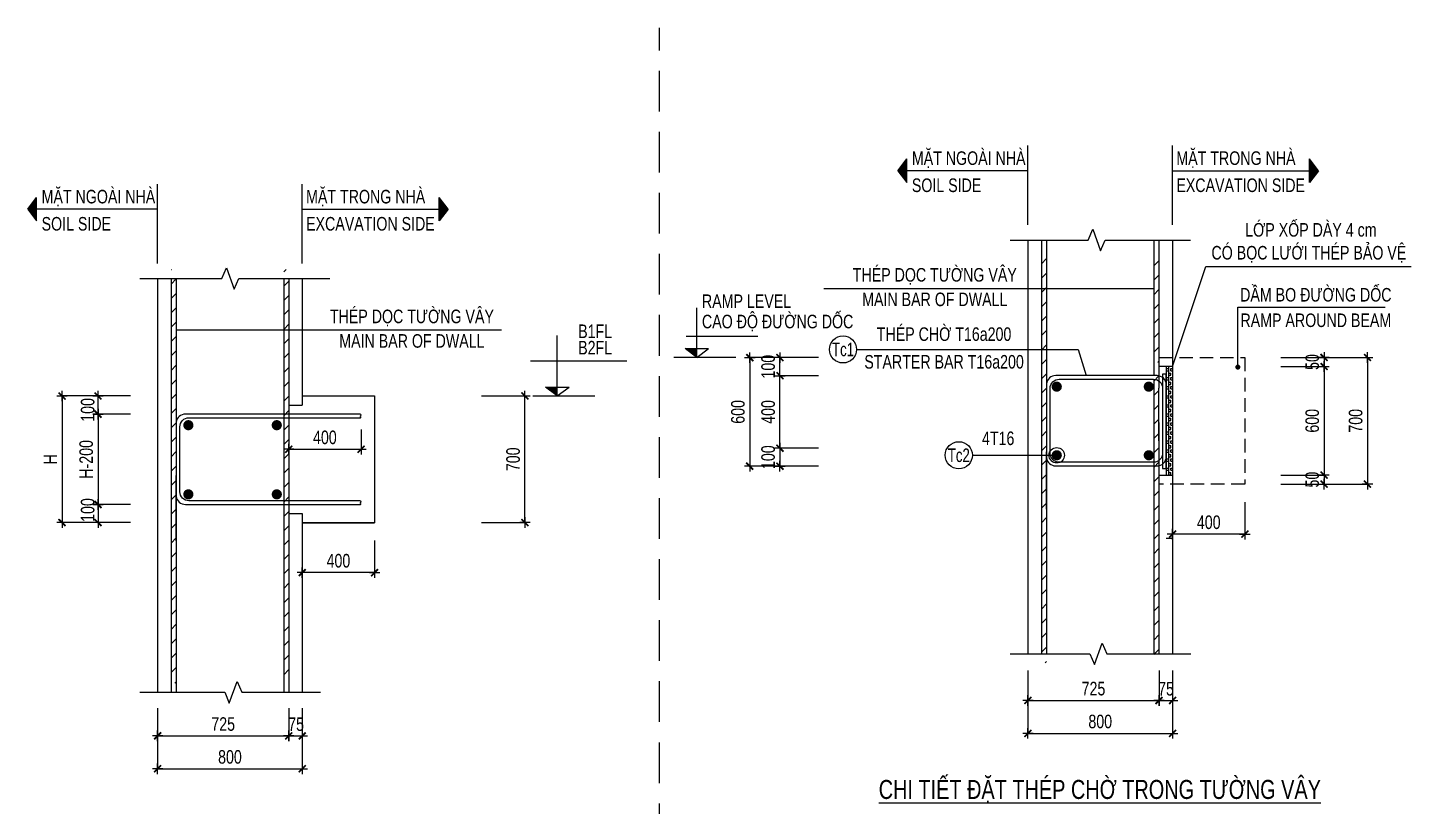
# Model space of a CAD drawing. Header units: millimetres. Extents: x 4107542 to 4204956, y -64070 to 3933.
# Drawn here: x 4127834 to 4158445, y -13285 to 3933 of the extents above; entities that cross this region are included whole.
import ezdxf
from ezdxf.enums import TextEntityAlignment as Align

# ---------------------------------------------------------------- set-up
doc = ezdxf.new("R2010")
doc.units = ezdxf.units.MM
doc.header["$LTSCALE"] = 1200
doc.linetypes.add('HIDDEN', pattern=[0.375, 0.25, -0.125])
for name, color, linetype in [('CDC.02.DIM', 1, 'Continuous'), ('CDC.03.BORDER', 3, 'Continuous'), ('CDC.04.HIDDEN', 8, 'HIDDEN'), ('CDC.05.STEEL', 4, 'Continuous'), ('CDC.06.TEXT', 2, 'Continuous'), ('CDC.10.HATCH', 251, 'Continuous'), ('CDC.11.NOTE', 8, 'Continuous'), ('CDC.14.STEELNUM', 2, 'Continuous')]:
    doc.layers.add(name, color=color, linetype=linetype)
doc.styles.add('1', font='arial.ttf', dxfattribs={"width": 0.75})
doc.styles.add('Arial', font='arial.ttf', dxfattribs={"height": 480})
doc.styles.add('SMTEXT', font='arial.ttf', dxfattribs={"width": 0.75})
doc.dimstyles.new('120X4', dxfattribs={"dimscale": 120, "dimtxt": 2.5, "dimasz": 0.008, "dimexe": 0, "dimexo": 0, "dimgap": 0.9, "dimtad": 1, "dimdec": 0, "dimlfac": 0.25, "dimzin": 13, "dimdsep": 46, "dimtxsty": '1', "dimblk1": 'CHEO', "dimblk2": 'CHEO', "dimsah": 1, "dimcen": 0, "dimclrd": 256, "dimclre": 256, "dimclrt": 3, "dimadec": 0, "dimazin": 0, "dimtfac": 1, "dimtdec": 0, "dimtix": 1, "dimtmove": 2, "dimatfit": 3, "dimldrblk": 'CHEO', "dimfxl": 8, "dimfxlon": 1, "dimtolj": 1, "dimtzin": 13, "dimarcsym": 0})

# ---------------------------------------------------------------- blocks, each defined once
blk = doc.blocks.new('CHEO')
at = {"layer": 'CDC.02.DIM'}
for points in [[(-121, 0), (121, 0)], [(0, 121), (0, -121)]]:
    blk.add_lwpolyline(points, dxfattribs=at)
at = {"layer": 'CDC.02.DIM', "const_width": 40}
blk.add_lwpolyline([(80, 80), (-80, -81)], dxfattribs=at)
blk = doc.blocks.new('*D72')
at = {"layer": 'CDC.02.DIM', "lineweight": -2, "transparency": 16777216}
for p, q in [((4133609, -11116), (4133609, -11728)), ((4133909, -11116), (4133909, -11728)), ((4133610, -11728), (4133908, -11728))]:
    blk.add_line(p, q, dxfattribs=at)
at = {"layer": 'Defpoints', "color": 0, "transparency": 16777216}
for p in [(4133609, -11116), (4133909, -11116), (4133909, -11728)]:
    blk.add_point(p, dxfattribs=at)
at = {"layer": 'CDC.02.DIM', "lineweight": -2, "transparency": 16777216, "xscale": 0.96, "yscale": 0.96, "zscale": 0.96, "rotation": 180}
blk.add_blockref('CHEO', (4133609, -11728), dxfattribs=at)
at = {"layer": 'CDC.02.DIM', "lineweight": -2, "transparency": 16777216, "xscale": 0.96, "yscale": 0.96, "zscale": 0.96}
blk.add_blockref('CHEO', (4133909, -11728), dxfattribs=at)
at = {"layer": 'CDC.02.DIM', "color": 3, "transparency": 16777216, "insert": (4133772, -11470), "char_height": 300, "attachment_point": 5, "style": '1'}
blk.add_mtext('\\A1;75', dxfattribs=at)
blk = doc.blocks.new('*D73')
at = {"layer": 'CDC.02.DIM', "lineweight": -2, "transparency": 16777216}
for p, q in [((4137875, -4211), (4138835, -4211)), ((4138835, -7009), (4138835, -4212)), ((4137875, -7010), (4138835, -7010))]:
    blk.add_line(p, q, dxfattribs=at)
at = {"layer": 'Defpoints', "color": 0, "transparency": 16777216}
for p in [(4137837, -4211), (4138835, -4211), (4137837, -7010)]:
    blk.add_point(p, dxfattribs=at)
at = {"layer": 'CDC.02.DIM', "lineweight": -2, "transparency": 16777216, "xscale": 0.96, "yscale": 0.96, "zscale": 0.96}
for p, rotation in [((4138835, -4211), 90), ((4138835, -7010), 270)]:
    blk.add_blockref('CHEO', p, dxfattribs=dict(at, rotation=rotation))
at = {"layer": 'CDC.02.DIM', "color": 3, "transparency": 16777216, "insert": (4138574, -5611), "char_height": 300, "attachment_point": 5, "rotation": 90, "style": '1'}
blk.add_mtext('\\A1;700', dxfattribs=at)
blk = doc.blocks.new('*D74')
at = {"layer": 'CDC.02.DIM', "lineweight": -2, "transparency": 16777216}
for p, q in [((4130709, -11116), (4130709, -11728)), ((4133609, -11116), (4133609, -11728)), ((4130710, -11728), (4133608, -11728))]:
    blk.add_line(p, q, dxfattribs=at)
at = {"layer": 'Defpoints', "color": 0, "transparency": 16777216}
for p in [(4130709, -11116), (4133609, -11116), (4133609, -11728)]:
    blk.add_point(p, dxfattribs=at)
at = {"layer": 'CDC.02.DIM', "lineweight": -2, "transparency": 16777216, "xscale": 0.96, "yscale": 0.96, "zscale": 0.96, "rotation": 180}
blk.add_blockref('CHEO', (4130709, -11728), dxfattribs=at)
at = {"layer": 'CDC.02.DIM', "lineweight": -2, "transparency": 16777216, "xscale": 0.96, "yscale": 0.96, "zscale": 0.96}
blk.add_blockref('CHEO', (4133609, -11728), dxfattribs=at)
at = {"layer": 'CDC.02.DIM', "color": 3, "transparency": 16777216, "insert": (4132159, -11467), "char_height": 300, "attachment_point": 5, "style": '1'}
blk.add_mtext('\\A1;725', dxfattribs=at)
blk = doc.blocks.new('*D75')
at = {"layer": 'CDC.02.DIM', "lineweight": -2, "transparency": 16777216}
for p, q in [((4130108, -6610), (4129390, -6610)), ((4129390, -6611), (4129390, -7009)), ((4130108, -7010), (4129390, -7010))]:
    blk.add_line(p, q, dxfattribs=at)
at = {"layer": 'Defpoints', "color": 0, "transparency": 16777216}
for p in [(4130108, -6610), (4129390, -7010), (4130108, -7010)]:
    blk.add_point(p, dxfattribs=at)
at = {"layer": 'CDC.02.DIM', "lineweight": -2, "transparency": 16777216, "xscale": 0.96, "yscale": 0.96, "zscale": 0.96}
for p, rotation in [((4129390, -6610), 90), ((4129390, -7010), 270)]:
    blk.add_blockref('CHEO', p, dxfattribs=dict(at, rotation=rotation))
at = {"layer": 'CDC.02.DIM', "color": 3, "transparency": 16777216, "insert": (4129162, -6733), "char_height": 300, "attachment_point": 5, "rotation": 90, "style": '1'}
blk.add_mtext('\\A1;100', dxfattribs=at)
blk = doc.blocks.new('*D76')
at = {"layer": 'CDC.02.DIM', "lineweight": -2, "transparency": 16777216}
for p, q in [((4130108, -4211), (4129390, -4211)), ((4129390, -4610), (4129390, -4212)), ((4130108, -4611), (4129390, -4611))]:
    blk.add_line(p, q, dxfattribs=at)
at = {"layer": 'Defpoints', "color": 0, "transparency": 16777216}
for p in [(4129390, -4211), (4130108, -4211), (4130108, -4611)]:
    blk.add_point(p, dxfattribs=at)
at = {"layer": 'CDC.02.DIM', "lineweight": -2, "transparency": 16777216, "xscale": 0.96, "yscale": 0.96, "zscale": 0.96}
for p, rotation in [((4129390, -4211), 90), ((4129390, -4611), 270)]:
    blk.add_blockref('CHEO', p, dxfattribs=dict(at, rotation=rotation))
at = {"layer": 'CDC.02.DIM', "color": 3, "transparency": 16777216, "insert": (4129162, -4519), "char_height": 300, "attachment_point": 5, "rotation": 90, "style": '1'}
blk.add_mtext('\\A1;100', dxfattribs=at)
blk = doc.blocks.new('*D83')
at = {"layer": 'CDC.02.DIM', "lineweight": -2, "transparency": 16777216}
for p, q in [((4130709, -11495), (4130709, -12455)), ((4133909, -11495), (4133909, -12455)), ((4130710, -12455), (4133908, -12455))]:
    blk.add_line(p, q, dxfattribs=at)
at = {"layer": 'Defpoints', "color": 0, "transparency": 16777216}
for p in [(4130709, -11116), (4133909, -11116), (4133909, -12455)]:
    blk.add_point(p, dxfattribs=at)
at = {"layer": 'CDC.02.DIM', "lineweight": -2, "transparency": 16777216, "xscale": 0.96, "yscale": 0.96, "zscale": 0.96, "rotation": 180}
blk.add_blockref('CHEO', (4130709, -12455), dxfattribs=at)
at = {"layer": 'CDC.02.DIM', "lineweight": -2, "transparency": 16777216, "xscale": 0.96, "yscale": 0.96, "zscale": 0.96}
blk.add_blockref('CHEO', (4133909, -12455), dxfattribs=at)
at = {"layer": 'CDC.02.DIM', "color": 3, "transparency": 16777216, "insert": (4132309, -12194), "char_height": 300, "attachment_point": 5, "style": '1'}
blk.add_mtext('\\A1;800', dxfattribs=at)
blk = doc.blocks.new('*D84')
at = {"layer": 'CDC.02.DIM', "lineweight": -2, "transparency": 16777216}
for p, q in [((4130108, -4613), (4129390, -4613)), ((4129390, -4614), (4129390, -6611)), ((4130108, -6612), (4129390, -6612))]:
    blk.add_line(p, q, dxfattribs=at)
at = {"layer": 'Defpoints', "color": 0, "transparency": 16777216}
for p in [(4130108, -4613), (4129390, -6612), (4130108, -6612)]:
    blk.add_point(p, dxfattribs=at)
at = {"layer": 'CDC.02.DIM', "lineweight": -2, "transparency": 16777216, "xscale": 0.96, "yscale": 0.96, "zscale": 0.96}
for p, rotation in [((4129390, -4613), 90), ((4129390, -6612), 270)]:
    blk.add_blockref('CHEO', p, dxfattribs=dict(at, rotation=rotation))
at = {"layer": 'CDC.02.DIM', "color": 3, "transparency": 16777216, "insert": (4129129, -5613), "char_height": 300, "attachment_point": 5, "rotation": 90, "style": '1'}
blk.add_mtext('\\A1;H-200', dxfattribs=at)
blk = doc.blocks.new('*D85')
at = {"layer": 'CDC.02.DIM', "lineweight": -2, "transparency": 16777216}
for p, q in [((4133609, -4953), (4133609, -5389)), ((4135209, -4953), (4135209, -5389)), ((4133610, -5389), (4135208, -5389))]:
    blk.add_line(p, q, dxfattribs=at)
at = {"layer": 'Defpoints', "color": 0, "transparency": 16777216}
for p in [(4133609, -4953), (4135209, -4953), (4135209, -5389)]:
    blk.add_point(p, dxfattribs=at)
at = {"layer": 'CDC.02.DIM', "lineweight": -2, "transparency": 16777216, "xscale": 0.96, "yscale": 0.96, "zscale": 0.96, "rotation": 180}
blk.add_blockref('CHEO', (4133609, -5389), dxfattribs=at)
at = {"layer": 'CDC.02.DIM', "lineweight": -2, "transparency": 16777216, "xscale": 0.96, "yscale": 0.96, "zscale": 0.96}
blk.add_blockref('CHEO', (4135209, -5389), dxfattribs=at)
at = {"layer": 'CDC.02.DIM', "color": 3, "transparency": 16777216, "insert": (4134409, -5128), "char_height": 300, "attachment_point": 5, "style": '1'}
blk.add_mtext('\\A1;400', dxfattribs=at)
blk = doc.blocks.new('*D86')
at = {"layer": 'CDC.02.DIM', "lineweight": -2, "transparency": 16777216}
for p, q in [((4129390, -4211), (4128594, -4211)), ((4128594, -4212), (4128594, -7009)), ((4129390, -7010), (4128594, -7010))]:
    blk.add_line(p, q, dxfattribs=at)
at = {"layer": 'Defpoints', "color": 0, "transparency": 16777216}
for p in [(4129390, -4211), (4128594, -7010), (4129390, -7010)]:
    blk.add_point(p, dxfattribs=at)
at = {"layer": 'CDC.02.DIM', "lineweight": -2, "transparency": 16777216, "xscale": 0.96, "yscale": 0.96, "zscale": 0.96}
for p, rotation in [((4128594, -4211), 90), ((4128594, -7010), 270)]:
    blk.add_blockref('CHEO', p, dxfattribs=dict(at, rotation=rotation))
at = {"layer": 'CDC.02.DIM', "color": 3, "transparency": 16777216, "insert": (4128336, -5611), "char_height": 300, "attachment_point": 5, "rotation": 90, "style": '1'}
blk.add_mtext('\\A1;H', dxfattribs=at)
blk = doc.blocks.new('*D88')
at = {"layer": 'CDC.02.DIM', "lineweight": -2, "transparency": 16777216}
for p, q in [((4133909, -7410), (4133909, -8117)), ((4135509, -7410), (4135509, -8117)), ((4135508, -8117), (4133910, -8117))]:
    blk.add_line(p, q, dxfattribs=at)
at = {"layer": 'Defpoints', "color": 0, "transparency": 16777216}
for p in [(4133909, -7410), (4135509, -7410), (4133909, -8117)]:
    blk.add_point(p, dxfattribs=at)
at = {"layer": 'CDC.02.DIM', "lineweight": -2, "transparency": 16777216, "xscale": 0.96, "yscale": 0.96, "zscale": 0.96, "rotation": 180}
blk.add_blockref('CHEO', (4133909, -8117), dxfattribs=at)
at = {"layer": 'CDC.02.DIM', "lineweight": -2, "transparency": 16777216, "xscale": 0.96, "yscale": 0.96, "zscale": 0.96}
blk.add_blockref('CHEO', (4135509, -8117), dxfattribs=at)
at = {"layer": 'CDC.02.DIM', "color": 3, "transparency": 16777216, "insert": (4134709, -7856), "char_height": 300, "attachment_point": 5, "style": '1'}
blk.add_mtext('\\A1;400', dxfattribs=at)
blk = doc.blocks.new('*D89')
at = {"layer": 'CDC.02.DIM', "lineweight": -2, "transparency": 16777216}
for p, q in [((4152863, -10281), (4152863, -10945)), ((4153163, -10281), (4153163, -10945)), ((4152864, -10945), (4153162, -10945))]:
    blk.add_line(p, q, dxfattribs=at)
at = {"layer": 'Defpoints', "color": 0, "transparency": 16777216}
for p in [(4152863, -10281), (4153163, -10281), (4153163, -10945)]:
    blk.add_point(p, dxfattribs=at)
at = {"layer": 'CDC.02.DIM', "lineweight": -2, "transparency": 16777216, "xscale": 0.96, "yscale": 0.96, "zscale": 0.96, "rotation": 180}
blk.add_blockref('CHEO', (4152863, -10945), dxfattribs=at)
at = {"layer": 'CDC.02.DIM', "lineweight": -2, "transparency": 16777216, "xscale": 0.96, "yscale": 0.96, "zscale": 0.96}
blk.add_blockref('CHEO', (4153163, -10945), dxfattribs=at)
at = {"layer": 'CDC.02.DIM', "color": 3, "transparency": 16777216, "insert": (4153018, -10687), "char_height": 300, "attachment_point": 5, "style": '1'}
blk.add_mtext('\\A1;75', dxfattribs=at)
blk = doc.blocks.new('*D90')
at = {"layer": 'CDC.02.DIM', "lineweight": -2, "transparency": 16777216}
for p, q in [((4149963, -10281), (4149963, -10945)), ((4152863, -10281), (4152863, -10945)), ((4149964, -10945), (4152862, -10945))]:
    blk.add_line(p, q, dxfattribs=at)
at = {"layer": 'Defpoints', "color": 0, "transparency": 16777216}
for p in [(4149963, -10281), (4152863, -10281), (4152863, -10945)]:
    blk.add_point(p, dxfattribs=at)
at = {"layer": 'CDC.02.DIM', "lineweight": -2, "transparency": 16777216, "xscale": 0.96, "yscale": 0.96, "zscale": 0.96, "rotation": 180}
blk.add_blockref('CHEO', (4149963, -10945), dxfattribs=at)
at = {"layer": 'CDC.02.DIM', "lineweight": -2, "transparency": 16777216, "xscale": 0.96, "yscale": 0.96, "zscale": 0.96}
blk.add_blockref('CHEO', (4152863, -10945), dxfattribs=at)
at = {"layer": 'CDC.02.DIM', "color": 3, "transparency": 16777216, "insert": (4151413, -10684), "char_height": 300, "attachment_point": 5, "style": '1'}
blk.add_mtext('\\A1;725', dxfattribs=at)
blk = doc.blocks.new('*D95')
at = {"layer": 'CDC.02.DIM', "lineweight": -2, "transparency": 16777216}
for p, q in [((4145333, -3763), (4144477, -3763)), ((4144477, -5364), (4144477, -3764)), ((4145333, -5365), (4144477, -5365))]:
    blk.add_line(p, q, dxfattribs=at)
at = {"layer": 'Defpoints', "color": 0, "transparency": 16777216}
for p in [(4144477, -3763), (4145333, -3763), (4145333, -5365)]:
    blk.add_point(p, dxfattribs=at)
at = {"layer": 'CDC.02.DIM', "lineweight": -2, "transparency": 16777216, "xscale": 0.96, "yscale": 0.96, "zscale": 0.96}
for p, rotation in [((4144477, -3763), 90), ((4144477, -5365), 270)]:
    blk.add_blockref('CHEO', p, dxfattribs=dict(at, rotation=rotation))
at = {"layer": 'CDC.02.DIM', "color": 3, "transparency": 16777216, "insert": (4144216, -4564), "char_height": 300, "attachment_point": 5, "rotation": 90, "style": '1'}
blk.add_mtext('\\A1;400', dxfattribs=at)
blk = doc.blocks.new('*D96')
at = {"layer": 'CDC.02.DIM', "lineweight": -2, "transparency": 16777216}
for p, q in [((4144477, -3362), (4144477, -3361)), ((4145333, -3363), (4144477, -3363)), ((4144477, -3763), (4144477, -3363)), ((4145333, -3763), (4144477, -3763)), ((4144477, -3764), (4144477, -3765))]:
    blk.add_line(p, q, dxfattribs=at)
at = {"layer": 'Defpoints', "color": 0, "transparency": 16777216}
for p in [(4144477, -3363), (4145333, -3363), (4145333, -3763)]:
    blk.add_point(p, dxfattribs=at)
at = {"layer": 'CDC.02.DIM', "lineweight": -2, "transparency": 16777216, "xscale": 0.96, "yscale": 0.96, "zscale": 0.96}
for p, rotation in [((4144477, -3363), 270), ((4144477, -3763), 90)]:
    blk.add_blockref('CHEO', p, dxfattribs=dict(at, rotation=rotation))
at = {"layer": 'CDC.02.DIM', "color": 3, "transparency": 16777216, "insert": (4144216, -3563), "char_height": 300, "attachment_point": 5, "rotation": 90, "style": '1'}
blk.add_mtext('\\A1;100', dxfattribs=at)
blk = doc.blocks.new('*D97')
at = {"layer": 'CDC.02.DIM', "lineweight": -2, "transparency": 16777216}
for p, q in [((4144769, -3363), (4143809, -3363)), ((4143809, -3364), (4143809, -5763)), ((4144769, -5764), (4143809, -5764))]:
    blk.add_line(p, q, dxfattribs=at)
at = {"layer": 'Defpoints', "color": 0, "transparency": 16777216}
for p in [(4145333, -3363), (4143809, -5764), (4145333, -5764)]:
    blk.add_point(p, dxfattribs=at)
at = {"layer": 'CDC.02.DIM', "lineweight": -2, "transparency": 16777216, "xscale": 0.96, "yscale": 0.96, "zscale": 0.96}
for p, rotation in [((4143809, -3363), 90), ((4143809, -5764), 270)]:
    blk.add_blockref('CHEO', p, dxfattribs=dict(at, rotation=rotation))
at = {"layer": 'CDC.02.DIM', "color": 3, "transparency": 16777216, "insert": (4143548, -4563), "char_height": 300, "attachment_point": 5, "rotation": 90, "style": '1'}
blk.add_mtext('\\A1;600', dxfattribs=at)
blk = doc.blocks.new('*D53')
at = {"layer": 'CDC.02.DIM', "lineweight": -2, "transparency": 16777216}
for p, q in [((4156515, -3360), (4157475, -3360)), ((4157475, -3361), (4157475, -6159)), ((4156515, -6160), (4157475, -6160))]:
    blk.add_line(p, q, dxfattribs=at)
at = {"layer": 'Defpoints', "color": 0, "transparency": 16777216}
for p in [(4153163, -3360), (4153163, -6160), (4157475, -6160)]:
    blk.add_point(p, dxfattribs=at)
at = {"layer": 'CDC.02.DIM', "lineweight": -2, "transparency": 16777216, "xscale": 0.96, "yscale": 0.96, "zscale": 0.96}
for p, rotation in [((4157475, -3360), 90), ((4157475, -6160), 270)]:
    blk.add_blockref('CHEO', p, dxfattribs=dict(at, rotation=rotation))
at = {"layer": 'CDC.02.DIM', "color": 3, "transparency": 16777216, "insert": (4157214, -4760), "char_height": 300, "attachment_point": 5, "rotation": 90, "style": '1'}
blk.add_mtext('\\A1;700', dxfattribs=at)
blk = doc.blocks.new('*D54')
at = {"layer": 'CDC.02.DIM', "lineweight": -2, "transparency": 16777216}
for p, q in [((4149963, -10712), (4149963, -11672)), ((4153163, -10712), (4153163, -11672)), ((4149964, -11672), (4153162, -11672))]:
    blk.add_line(p, q, dxfattribs=at)
at = {"layer": 'Defpoints', "color": 0, "transparency": 16777216}
for p in [(4149963, -10281), (4153163, -10281), (4153163, -11672)]:
    blk.add_point(p, dxfattribs=at)
at = {"layer": 'CDC.02.DIM', "lineweight": -2, "transparency": 16777216, "xscale": 0.96, "yscale": 0.96, "zscale": 0.96, "rotation": 180}
blk.add_blockref('CHEO', (4149963, -11672), dxfattribs=at)
at = {"layer": 'CDC.02.DIM', "lineweight": -2, "transparency": 16777216, "xscale": 0.96, "yscale": 0.96, "zscale": 0.96}
blk.add_blockref('CHEO', (4153163, -11672), dxfattribs=at)
at = {"layer": 'CDC.02.DIM', "color": 3, "transparency": 16777216, "insert": (4151563, -11411), "char_height": 300, "attachment_point": 5, "style": '1'}
blk.add_mtext('\\A1;800', dxfattribs=at)
blk = doc.blocks.new('*D59')
at = {"layer": 'CDC.02.DIM', "lineweight": -2, "transparency": 16777216}
for p, q in [((4144477, -5364), (4144477, -5363)), ((4145333, -5365), (4144477, -5365)), ((4144477, -5365), (4144477, -5764)), ((4145333, -5764), (4144477, -5764)), ((4144477, -5765), (4144477, -5765))]:
    blk.add_line(p, q, dxfattribs=at)
at = {"layer": 'Defpoints', "color": 0, "transparency": 16777216}
for p in [(4145333, -5365), (4144477, -5764), (4145333, -5764)]:
    blk.add_point(p, dxfattribs=at)
at = {"layer": 'CDC.02.DIM', "lineweight": -2, "transparency": 16777216, "xscale": 0.96, "yscale": 0.96, "zscale": 0.96}
for p, rotation in [((4144477, -5365), 270), ((4144477, -5764), 90)]:
    blk.add_blockref('CHEO', p, dxfattribs=dict(at, rotation=rotation))
at = {"layer": 'CDC.02.DIM', "color": 3, "transparency": 16777216, "insert": (4144216, -5564), "char_height": 300, "attachment_point": 5, "rotation": 90, "style": '1'}
blk.add_mtext('\\A1;100', dxfattribs=at)
blk = doc.blocks.new('*D62')
at = {"layer": 'CDC.02.DIM', "lineweight": -2, "transparency": 16777216}
for p, q in [((4153163, -6306), (4153163, -7266)), ((4154763, -6560), (4154763, -7266)), ((4154762, -7266), (4153164, -7266))]:
    blk.add_line(p, q, dxfattribs=at)
at = {"layer": 'Defpoints', "color": 0, "transparency": 16777216}
for p in [(4153163, -5960), (4154763, -6560), (4153163, -7266)]:
    blk.add_point(p, dxfattribs=at)
at = {"layer": 'CDC.02.DIM', "lineweight": -2, "transparency": 16777216, "xscale": 0.96, "yscale": 0.96, "zscale": 0.96, "rotation": 180}
blk.add_blockref('CHEO', (4153163, -7266), dxfattribs=at)
at = {"layer": 'CDC.02.DIM', "lineweight": -2, "transparency": 16777216, "xscale": 0.96, "yscale": 0.96, "zscale": 0.96}
blk.add_blockref('CHEO', (4154763, -7266), dxfattribs=at)
at = {"layer": 'CDC.02.DIM', "color": 3, "transparency": 16777216, "insert": (4153963, -7005), "char_height": 300, "attachment_point": 5, "style": '1'}
blk.add_mtext('\\A1;400', dxfattribs=at)
blk = doc.blocks.new('*D126')
at = {"layer": 'CDC.02.DIM', "lineweight": -2, "transparency": 16777216}
for p, q in [((4155555, -3360), (4156515, -3360)), ((4156515, -3359), (4156515, -3358)), ((4156515, -3360), (4156515, -3560)), ((4155555, -3560), (4156515, -3560)), ((4156515, -3561), (4156515, -3561))]:
    blk.add_line(p, q, dxfattribs=at)
at = {"layer": 'Defpoints', "color": 0, "transparency": 16777216}
for p in [(4153163, -3360), (4153163, -3560), (4156515, -3560)]:
    blk.add_point(p, dxfattribs=at)
at = {"layer": 'CDC.02.DIM', "lineweight": -2, "transparency": 16777216, "xscale": 0.96, "yscale": 0.96, "zscale": 0.96}
for p, rotation in [((4156515, -3360), 270), ((4156515, -3560), 90)]:
    blk.add_blockref('CHEO', p, dxfattribs=dict(at, rotation=rotation))
at = {"layer": 'CDC.02.DIM', "color": 3, "transparency": 16777216, "insert": (4156254, -3460), "char_height": 300, "attachment_point": 5, "rotation": 90, "style": '1'}
blk.add_mtext('\\A1;50', dxfattribs=at)
blk = doc.blocks.new('*D127')
at = {"layer": 'CDC.02.DIM', "lineweight": -2, "transparency": 16777216}
for p, q in [((4155555, -3560), (4156515, -3560)), ((4156515, -3561), (4156515, -5959)), ((4155555, -5960), (4156515, -5960))]:
    blk.add_line(p, q, dxfattribs=at)
at = {"layer": 'Defpoints', "color": 0, "transparency": 16777216}
for p in [(4153163, -3560), (4153163, -5960), (4156515, -5960)]:
    blk.add_point(p, dxfattribs=at)
at = {"layer": 'CDC.02.DIM', "lineweight": -2, "transparency": 16777216, "xscale": 0.96, "yscale": 0.96, "zscale": 0.96}
for p, rotation in [((4156515, -3560), 90), ((4156515, -5960), 270)]:
    blk.add_blockref('CHEO', p, dxfattribs=dict(at, rotation=rotation))
at = {"layer": 'CDC.02.DIM', "color": 3, "transparency": 16777216, "insert": (4156254, -4760), "char_height": 300, "attachment_point": 5, "rotation": 90, "style": '1'}
blk.add_mtext('\\A1;600', dxfattribs=at)
blk = doc.blocks.new('*D128')
at = {"layer": 'CDC.02.DIM', "lineweight": -2, "transparency": 16777216}
for p, q in [((4155555, -5960), (4156515, -5960)), ((4156515, -5959), (4156515, -5958)), ((4156515, -5960), (4156515, -6160)), ((4155555, -6160), (4156515, -6160)), ((4156515, -6161), (4156515, -6161))]:
    blk.add_line(p, q, dxfattribs=at)
at = {"layer": 'Defpoints', "color": 0, "transparency": 16777216}
for p in [(4153163, -5960), (4153163, -6160), (4156515, -6160)]:
    blk.add_point(p, dxfattribs=at)
at = {"layer": 'CDC.02.DIM', "lineweight": -2, "transparency": 16777216, "xscale": 0.96, "yscale": 0.96, "zscale": 0.96}
for p, rotation in [((4156515, -5960), 270), ((4156515, -6160), 90)]:
    blk.add_blockref('CHEO', p, dxfattribs=dict(at, rotation=rotation))
at = {"layer": 'CDC.02.DIM', "color": 3, "transparency": 16777216, "insert": (4156254, -6060), "char_height": 300, "attachment_point": 5, "rotation": 90, "style": '1'}
blk.add_mtext('\\A1;50', dxfattribs=at)

msp = doc.modelspace()

# ---------------------------------------------------------------- hatches: boundary and pattern name
at = {"layer": 'CDC.10.HATCH'}
h = msp.add_hatch(dxfattribs=at)
h.set_pattern_fill('BOX', color=256, scale=200, style=0)
h.set_pattern_definition([(90, (4430827.05, 926845.77), (-200, 1e-14), []), (90, (4430877.05, 926845.77), (-200, 1e-14), []), (0, (4430827.05, 926845.77), (0, 200), [-50, 50]), (0, (4430827.05, 926895.77), (0, 200), [-50, 50]), (0, (4430827.05, 926945.77), (0, 200), [50, -50]), (0, (4430827.05, 926995.77), (0, 200), [50, -50]), (90, (4430927.05, 926845.77), (-200, 1e-14), [50, -50]), (90, (4430977.05, 926845.77), (-200, 1e-14), [50, -50])])
h.paths.add_polyline_path([(4153162.7, -3559.6), (4153022.7, -3559.6), (4153022.7, -5959.6), (4153162.7, -5959.6)])
at = {"layer": 'CDC.11.NOTE'}
h = msp.add_hatch(dxfattribs=at)
h.set_pattern_fill('ANSI31', color=256, scale=1800, style=0)
h.set_pattern_definition([(45, (4420481.65, 998879.23), (-159.099026, 159.099026), [])])
h.paths.add_polyline_path([(4150374.7, -1162), (4150262.7, -1162), (4150262.7, -1574.9), (4150374.7, -1574.9)])
h.paths.add_polyline_path([(4150262.7, -10112.3), (4150374.7, -10112.3), (4150374.7, -1574.9), (4150262.7, -1574.9)])
h = msp.add_hatch(dxfattribs=at)
h.set_pattern_fill('ANSI31', color=256, scale=1800, style=0)
h.set_pattern_definition([(45, (4418881.65, 998879.23), (-159.099026, 159.099026), [])])
edge = h.paths.add_edge_path()
edge.add_line((4152862.7, -1574.9), (4152750.7, -1574.9))
edge.add_line((4152750.7, -1574.9), (4152750.7, -3441.9))
edge.add_arc((4152742.7, -3641.7), 200, 53.1301, 87.70756, ccw=False)
edge.add_line((4152862.7, -3481.7), (4152862.7, -1574.9))
h.paths.add_polyline_path([(4152862.7, -1162), (4152750.7, -1162), (4152750.7, -1574.9), (4152862.7, -1574.9)])
edge = h.paths.add_edge_path()
edge.add_line((4152750.7, -10112.3), (4152862.7, -10112.3))
edge.add_line((4152862.7, -10112.3), (4152862.7, -8644.5))
edge.add_arc((4152881.6, -8615.7), 34.4, 232.03623, 236.8032, ccw=False)
edge.add_arc((4152881.6, -8669.9), 34.4, 123.1968, 127.96377, ccw=False)
edge.add_line((4152862.7, -8641.2), (4152862.7, -3721.7))
edge.add_arc((4152662.7, -3721.7), 200, 359.99991, 423.89612)
edge.add_line((4152750.7, -3542.1), (4152750.7, -10112.3))
h = msp.add_hatch(dxfattribs=at)
h.set_pattern_fill('ANSI31', color=256, scale=1800, style=0)
h.set_pattern_definition([(45, (4387861.15, 998427.47), (-159.099026, 159.099026), [])])
h.paths.add_polyline_path([(4131121.4, -1413.3), (4131009.4, -1413.3), (4131009.4, -1885), (4131121.4, -1885)])
h.paths.add_polyline_path([(4131009.4, -10563.6), (4131121.4, -10563.6), (4131121.4, -1885), (4131009.4, -1885)])
h = msp.add_hatch(dxfattribs=at)
h.set_pattern_fill('ANSI31', color=256, scale=1800, style=0)
h.set_pattern_definition([(45, (4386261.15, 998427.47), (-159.099026, 159.099026), [])])
h.paths.add_polyline_path([(4133609.4, -2653.1), (4133497.4, -2653.1), (4133497.4, -3751.9), (4133609.4, -3751.9)])
h.paths.add_polyline_path([(4133609.4, -1885), (4133497.4, -1885), (4133497.4, -2653.1), (4133609.4, -2653.1)])
h.paths.add_polyline_path([(4133609.4, -1413.3), (4133497.4, -1413.3), (4133497.4, -1885), (4133609.4, -1885)])
h.paths.add_polyline_path([(4133497.4, -10563.6), (4133609.4, -10563.6), (4133609.4, -3831.9), (4133497.4, -3831.9)])

# ---------------------------------------------------------------- linework, layer by layer
at = {"layer": 'CDC.02.DIM'}
for p, q in [((4152750.7, -1843.7), (4145449.5, -1843.7)), ((4142636.5, -3360.8), (4142636.5, -2258.9)), ((4131121.4, -2751.5), (4138319, -2751.5)), ((4139550.8, -4211.3), (4139550.8, -2876.8)), ((4142400.9, -2890), (4143986.3, -2890)), ((4143500.2, -3360.8), (4142131, -3360.8)), ((4142636.5, -3360.8), (4142377.3, -3162.2)), ((4142377.3, -3162.2), (4142895.7, -3162.2)), ((4142636.5, -3360.8), (4142895.7, -3162.2)), ((4138954.6, -3434.6), (4141089, -3434.6)), ((4139011.4, -4211.3), (4140380.6, -4211.3)), ((4139550.8, -4211.3), (4139291.6, -4012.7)), ((4139291.6, -4012.7), (4139810, -4012.7)), ((4139550.8, -4211.3), (4139810, -4012.7)), ((4148733.6, -5521.8), (4150600.9, -5521.8))]:
    msp.add_line(p, q, dxfattribs=at)
for points in [[(4149570.9, -762), (4151293.3, -762), (4151396.1, -525.2), (4151568.4, -998.9), (4151671.3, -762), (4153559, -762)], [(4130317.5, -1613.3), (4132126.6, -1613.3), (4132229.4, -1376.5), (4132401.8, -1850.1), (4132504.6, -1613.3), (4134519.3, -1613.3)], [(4153162.7, -3559.6), (4153896.5, -1351.2), (4158445.2, -1351.2)], [(4154606.9, -3573.6), (4154606.9, -2249.9), (4157865.4, -2249.9)], [(4146172.7, -3181.5), (4151072.4, -3181.5), (4151252.5, -3761.7)], [(4151277.4, -3841.7), (4151279.9, -3849.9)], [(4149570.9, -9912.3), (4151330.5, -9912.3), (4151433.3, -10149.1), (4151605.7, -9675.5), (4151708.5, -9912.3), (4153565.4, -9912.3)], [(4130317.5, -10763.6), (4132192.3, -10763.6), (4132295.1, -11000.4), (4132467.5, -10526.8), (4132570.3, -10763.6), (4134312, -10763.6)]]:
    msp.add_lwpolyline(points, dxfattribs=at)
at = {"layer": 'CDC.02.DIM', "const_width": 56.2}
msp.add_lwpolyline([(4154587, -3593.5, -1), (4154626.8, -3553.8, -1)], format="xyb", close=True, dxfattribs=at)
at = {"layer": 'CDC.02.DIM'}
for points in [[(4135198.5, -4613, -0.3639702), (4135198.5, -4651.1, 0.3639702), (4135198.5, -4693, 0.3639702), (4135198.5, -4651.1, 0.3639702)], [(4135198.5, -6528.2, -0.3639702), (4135198.5, -6566.3, 0.3639702), (4135198.5, -6608.2, 0.3639702), (4135198.5, -6566.3, 0.3639702)]]:
    msp.add_lwpolyline(points, format="xyb", dxfattribs=at)
msp.add_circle((4150600.9, -5521.8), 171, dxfattribs=at)
for points in [[(4142377.3, -3162.2), (4142636.5, -3360.8), (4142636.5, -3162.2), (4142636.5, -3360.8)], [(4139291.6, -4012.7), (4139550.8, -4211.3), (4139550.8, -4012.7), (4139550.8, -4211.3)]]:
    msp.add_solid(points, dxfattribs=at)
at = {"layer": 'CDC.03.BORDER'}
for p, q in [((4149962.7, -762), (4149962.7, -9912.3)), ((4153162.7, -762), (4153162.7, -3360)), ((4130709.4, -1613.3), (4130709.4, -10763.6)), ((4133909.4, -1613.3), (4133909.4, -4411.3)), ((4153162.7, -3360), (4153162.7, -7358.6)), ((4153162.7, -3559.6), (4152862.7, -3559.6)), ((4133909.4, -4211.3), (4135509.4, -4211.3)), ((4135509.4, -4211.3), (4135509.4, -7014.1)), ((4133609.4, -4411.3), (4133909.4, -4411.3)), ((4152862.7, -5959.6), (4153162.7, -5959.6)), ((4133609.4, -6810.4), (4133909.4, -6810.4)), ((4133909.4, -6810.4), (4133909.4, -10763.6)), ((4133909.4, -7014.1), (4135509.4, -7014.1)), ((4135509.4, -7014.1), (4133909.4, -7014.1)), ((4153022.7, -7358.6), (4153162.7, -7358.6)), ((4153162.7, -7358.6), (4153162.7, -9912.3))]:
    msp.add_line(p, q, dxfattribs=at)
at = {"layer": 'CDC.04.HIDDEN', "ltscale": 3}
msp.add_line((4141808.5, -64070.2), (4141808.5, 3933.3), dxfattribs=at)
at = {"layer": 'CDC.04.HIDDEN'}
for p, q in [((4152862.7, -3359.6), (4154762.7, -3359.6)), ((4154762.7, -3359.6), (4154762.7, -6159.6)), ((4154762.7, -6159.6), (4152862.7, -6159.6))]:
    msp.add_line(p, q, dxfattribs=at)
at = {"layer": 'CDC.05.STEEL'}
for p, q in [((4149962.7, 771.1), (4147285.8, 771.1)), ((4153162.7, 771.1), (4156189.6, 771.1)), ((4130709.4, -80.6), (4128032.5, -80.6)), ((4133909.4, -80.6), (4136936.3, -80.6)), ((4131121.4, -5011.3), (4131121.4, -5091.3))]:
    msp.add_line(p, q, dxfattribs=at)
for points in [[(4150374.7, -3938.9), (4150374.7, -5370.8), (4150374.7, -5579.5, 0.3791516), (4150577, -5756.6), (4152822.7, -5756.6, 0.4142136), (4153022.7, -5556.6), (4153022.7, -3731.4), (4152942.7, -3731.4), (4152942.7, -5476.6, -0.414214), (4152742.7, -5676.6), (4150654.7, -5676.6, -0.4142141), (4150454.7, -5476.6), (4150454.7, -5370.8), (4150454.7, -4041.7, -0.4142141), (4150654.7, -3841.7), (4152742.7, -3841.7, -0.414214), (4152942.7, -4041.7), (4152942.7, -5816.5), (4153022.7, -5816.5), (4153022.7, -3961.7, 0.4142136), (4152822.7, -3761.7), (4150577, -3761.7, 0.3791516), (4150374.7, -3938.9)], [(4135198.5, -4613), (4131323.7, -4613, 0.3791516), (4131121.4, -4790.2), (4131121.4, -5342.1), (4131121.4, -6431.1, 0.3791516), (4131323.7, -6608.2), (4135198.5, -6608.2)], [(4135198.5, -6528.2), (4131401.4, -6528.2, -0.4142141), (4131201.4, -6328.2), (4131201.4, -5342.1), (4131201.4, -4893, -0.4142141), (4131401.4, -4693), (4135198.5, -4693)]]:
    msp.add_lwpolyline(points, format="xyb", dxfattribs=at)
at = {"layer": 'CDC.05.STEEL', "const_width": 112.5}
for points in [[(4150561.2, -4044.9, -1), (4150640.7, -3965.3, -1)], [(4152597.1, -4044.9, -1), (4152676.6, -3965.3, -1)], [(4131349.3, -4896.6, -1), (4131428.8, -4817.1, -1)], [(4133305.2, -4896.6, -1), (4133384.7, -4817.1, -1)], [(4150561.2, -5561.6, -1), (4150640.7, -5482, -1)], [(4152597.1, -5561.6, -1), (4152676.6, -5482, -1)], [(4131349.3, -6425.9, -1), (4131428.8, -6346.4, -1)], [(4133305.2, -6425.9, -1), (4133384.7, -6346.4, -1)]]:
    msp.add_lwpolyline(points, format="xyb", close=True, dxfattribs=at)
at = {"layer": 'CDC.05.STEEL'}
msp.add_lwpolyline([(4150374.7, -5004.5), (4150374.7, -5674.9)], dxfattribs=at)
at = {"layer": 'CDC.10.HATCH'}
msp.add_line((4153022.7, -3559.6), (4153022.7, -5959.6), dxfattribs=at)
at = {"layer": 'CDC.11.NOTE'}
for p, q in [((4149962.7, -429.2), (4149962.7, 1325.4)), ((4153162.7, -429.2), (4153162.7, 1325.4)), ((4147087.2, 771.1), (4147285.8, 1030.3)), ((4147285.8, 511.9), (4147285.8, 1030.3)), ((4156388.3, 771.1), (4156189.6, 1030.3)), ((4156189.6, 511.9), (4156189.6, 1030.3)), ((4147087.2, 771.1), (4147285.8, 511.9)), ((4156388.3, 771.1), (4156189.6, 511.9)), ((4130709.4, -1280.9), (4130709.4, 473.6)), ((4133909.4, -1280.9), (4133909.4, 473.6)), ((4127833.8, -80.6), (4128032.5, 178.6)), ((4128032.5, -339.8), (4128032.5, 178.6)), ((4137134.9, -80.6), (4136936.3, 178.6)), ((4136936.3, -339.8), (4136936.3, 178.6)), ((4127833.8, -80.6), (4128032.5, -339.8)), ((4137134.9, -80.6), (4136936.3, -339.8)), ((4150262.7, -762), (4150262.7, -9912.3)), ((4150374.7, -762), (4150374.7, -9912.3)), ((4152750.7, -762), (4152750.7, -3761.7)), ((4152862.7, -762), (4152862.7, -4041.7)), ((4131009.4, -1613.3), (4131009.4, -10763.6)), ((4131121.4, -1613.3), (4131121.4, -10763.6)), ((4133497.4, -1613.3), (4133497.4, -10763.6)), ((4133609.4, -1613.3), (4133609.4, -10763.6)), ((4152862.7, -4799.4), (4152862.7, -9912.3)), ((4152750.7, -6139.8), (4152750.7, -9912.3))]:
    msp.add_line(p, q, dxfattribs=at)
for points in [[(4152750.7, -3862.1), (4152750.7, -6139.8)], [(4152862.7, -5199.4), (4152862.7, -4992.2), (4152862.7, -4041.7)], [(4131121.4, -4607.3), (4131121.4, -6651.2)], [(4150374.7, -6713.7), (4150374.7, -5443.3)], [(4131121.4, -7414.1), (4131121.4, -5970.2)]]:
    msp.add_lwpolyline(points, dxfattribs=at)
for points in [[(4147285.8, 1030.3), (4147087.2, 771.1), (4147285.8, 771.1), (4147087.2, 771.1)], [(4156189.6, 1030.3), (4156388.3, 771.1), (4156189.6, 771.1), (4156388.3, 771.1)], [(4147285.8, 511.9), (4147087.2, 771.1), (4147285.8, 771.1), (4147087.2, 771.1)], [(4156189.6, 511.9), (4156388.3, 771.1), (4156189.6, 771.1), (4156388.3, 771.1)], [(4128032.5, 178.6), (4127833.8, -80.6), (4128032.5, -80.6), (4127833.8, -80.6)], [(4136936.3, 178.6), (4137134.9, -80.6), (4136936.3, -80.6), (4137134.9, -80.6)], [(4128032.5, -339.8), (4127833.8, -80.6), (4128032.5, -80.6), (4127833.8, -80.6)], [(4136936.3, -339.8), (4137134.9, -80.6), (4136936.3, -80.6), (4137134.9, -80.6)]]:
    msp.add_solid(points, dxfattribs=at)
at = {"layer": 'CDC.14.STEELNUM'}
for centre in [(4145872.7, -3181.5), (4148433.6, -5521.8)]:
    msp.add_circle(centre, 300, dxfattribs=at)

# ---------------------------------------------------------------- texts
at = {"layer": 'CDC.06.TEXT', "style": 'SMTEXT', "width": 0.75}
for s, p in [('MẶT NGOÀI NHÀ', (4147395.4, 898.9)), ('MẶT TRONG NHÀ', (4153246.8, 898.9)), ('MẶT NGOÀI NHÀ', (4128142.1, 47.2)), ('MẶT TRONG NHÀ', (4133993.5, 47.2)), ('SOIL SIDE', (4147395.4, 298.9)), ('EXCAVATION SIDE', (4153246.8, 298.9)), ('SOIL SIDE', (4128142.1, -552.8)), ('EXCAVATION SIDE', (4133993.5, -552.8)), ('RAMP LEVEL', (4142751.3, -2264.8)), ('CAO ĐỘ ĐƯỜNG DỐC', (4142751.3, -2714.8))]:
    msp.add_text(s, height=300, dxfattribs=at).set_placement(p)
for s, p in [('LỚP XỐP DÀY 4 cm', (4156222.9, -493.7)), ('CÓ BỌC LƯỚI THÉP BẢO VỆ', (4156178.5, -1031)), ('THÉP DỌC TƯỜNG VÂY', (4147902.7, -1524.4)), ('DẦM BO ĐƯỜNG DỐC', (4156332.4, -1929.7)), ('MAIN BAR OF DWALL', (4147902.7, -2074.4)), ('THÉP DỌC TƯỜNG VÂY', (4136334.4, -2443.8)), ('RAMP AROUND BEAM', (4156332.4, -2536.4)), ('B1FL', (4140388.5, -2780.1)), ('THÉP CHỜ T16a200', (4148107.8, -2806.3)), ('MAIN BAR OF DWALL', (4136334.4, -2993.8)), ('B2FL', (4140388.5, -3140.1)), ('STARTER BAR T16a200', (4148107.8, -3454.9)), ('4T16', (4149304.6, -5146.6))]:
    msp.add_text(s, height=300, dxfattribs=at).set_placement(p, align=Align.MIDDLE)
msp.add_text('%%UCHI TIẾT ĐẶT THÉP CHỜ TRONG TƯỜNG VÂY', height=420, dxfattribs=at).set_placement((4151553.5, -13121.8), align=Align.CENTER)
at = {"layer": 'CDC.14.STEELNUM', "style": 'Arial', "width": 0.7}
for s, p in [('Tc1', (4145872.7, -3181.5)), ('Tc2', (4148433.6, -5521.8))]:
    msp.add_text(s, height=300, dxfattribs=at).set_placement(p, align=Align.MIDDLE_CENTER)

# ---------------------------------------------------------------- dimensions: what is measured, and where the dimension line sits
at = {"layer": 'CDC.02.DIM'}
for base, p1, p2, angle, picture, middle in [((4143808.8, -5763.6), (4145332.7, -3362.8), (4145332.7, -5763.6), 90, '*D97', (4143547.6, -4563.2)), ((4144477.3, -3362.8), (4145332.7, -3762.8), (4145332.7, -3362.8), 90, '*D96', (4144216.2, -3562.8)), ((4156515.4, -3559.6), (4153162.7, -3359.6), (4153162.7, -3559.6), 90, '*D126', (4156254.2, -3459.6)), ((4157475.4, -6159.6), (4153162.7, -3359.6), (4153162.7, -6159.6), 90, '*D53', (4157214.2, -4759.6)), ((4144477.3, -3762.8), (4145332.7, -5364.6), (4145332.7, -3762.8), 90, '*D95', (4144216.2, -4563.7)), ((4156515.4, -5959.6), (4153162.7, -3559.6), (4153162.7, -5959.6), 90, '*D127', (4156254.2, -4759.6)), ((4138834.7, -4211.3), (4137836.6, -7010.1), (4137836.6, -4211.3), 270, '*D73', (4138573.6, -5610.7)), ((4144477.3, -5763.6), (4145332.7, -5364.6), (4145332.7, -5763.6), 90, '*D59', (4144216.2, -5564.1)), ((4156515.4, -6159.6), (4153162.7, -5959.6), (4153162.7, -6159.6), 90, '*D128', (4156254.2, -6059.6))]:
    dim = msp.add_linear_dim(base=base, p1=p1, p2=p2, angle=angle, dimstyle='120X4', dxfattribs=at)
    dim.commit()
    dim.dimension.update_dxf_attribs({"geometry": picture, "text_midpoint": middle})
for base, p1, p2, text, picture, middle in [((4128594.5, -7010.1), (4129390, -4211.3), (4129390, -7010.1), 'H', '*D86', (4128336.5, -5610.7)), ((4129390, -6612.2), (4130107.6, -4613), (4130107.6, -6612.2), 'H-200', '*D84', (4129128.8, -5612.6))]:
    dim = msp.add_linear_dim(base=base, p1=p1, p2=p2, angle=90, text=text, dimstyle='120X4', dxfattribs=at)
    dim.commit()
    dim.dimension.update_dxf_attribs({"geometry": picture, "text_midpoint": middle})
for base, p1, p2, angle, picture, middle in [((4129390, -4211.3), (4130107.6, -4611.3), (4130107.6, -4211.3), 90, '*D76', (4129162.4, -4519.2)), ((4129390, -7010.1), (4130107.6, -6610.1), (4130107.6, -7010.1), 90, '*D75', (4129162.4, -6732.5)), ((4153162.7, -10945.1), (4152862.7, -10281), (4153162.7, -10281), 180, '*D89', (4153017.6, -10686.7)), ((4133909.4, -11728.3), (4133609.4, -11115.8), (4133909.4, -11115.8), 180, '*D72', (4133772.1, -11469.9))]:
    dim = msp.add_linear_dim(base=base, p1=p1, p2=p2, angle=angle, dimstyle='120X4', dxfattribs=at)
    dim.commit()
    dim.dimension.update_dxf_attribs({"geometry": picture, "text_midpoint": middle, "dimtype": 160})
for base, p1, p2, picture, middle in [((4135209.4, -5388.7), (4133609.4, -4952.5), (4135209.4, -4952.5), '*D85', (4134409.4, -5127.5)), ((4153162.7, -7266.1), (4154762.7, -6559.6), (4153162.7, -5959.6), '*D62', (4153962.7, -7004.9)), ((4133909.4, -8116.9), (4135509.4, -7410.4), (4133909.4, -7410.4), '*D88', (4134709.4, -7855.8)), ((4152862.7, -10945.1), (4149962.7, -10281), (4152862.7, -10281), '*D90', (4151412.7, -10683.9)), ((4153162.7, -11672.2), (4149962.7, -10281), (4153162.7, -10281), '*D54', (4151562.7, -11411)), ((4133609.4, -11728.3), (4130709.4, -11115.8), (4133609.4, -11115.8), '*D74', (4132159.4, -11467.1)), ((4133909.4, -12455.4), (4130709.4, -11115.8), (4133909.4, -11115.8), '*D83', (4132309.4, -12194.2))]:
    dim = msp.add_linear_dim(base=base, p1=p1, p2=p2, dimstyle='120X4', dxfattribs=at)
    dim.commit()
    dim.dimension.update_dxf_attribs({"geometry": picture, "text_midpoint": middle})

doc.saveas('drawing.dxf')
